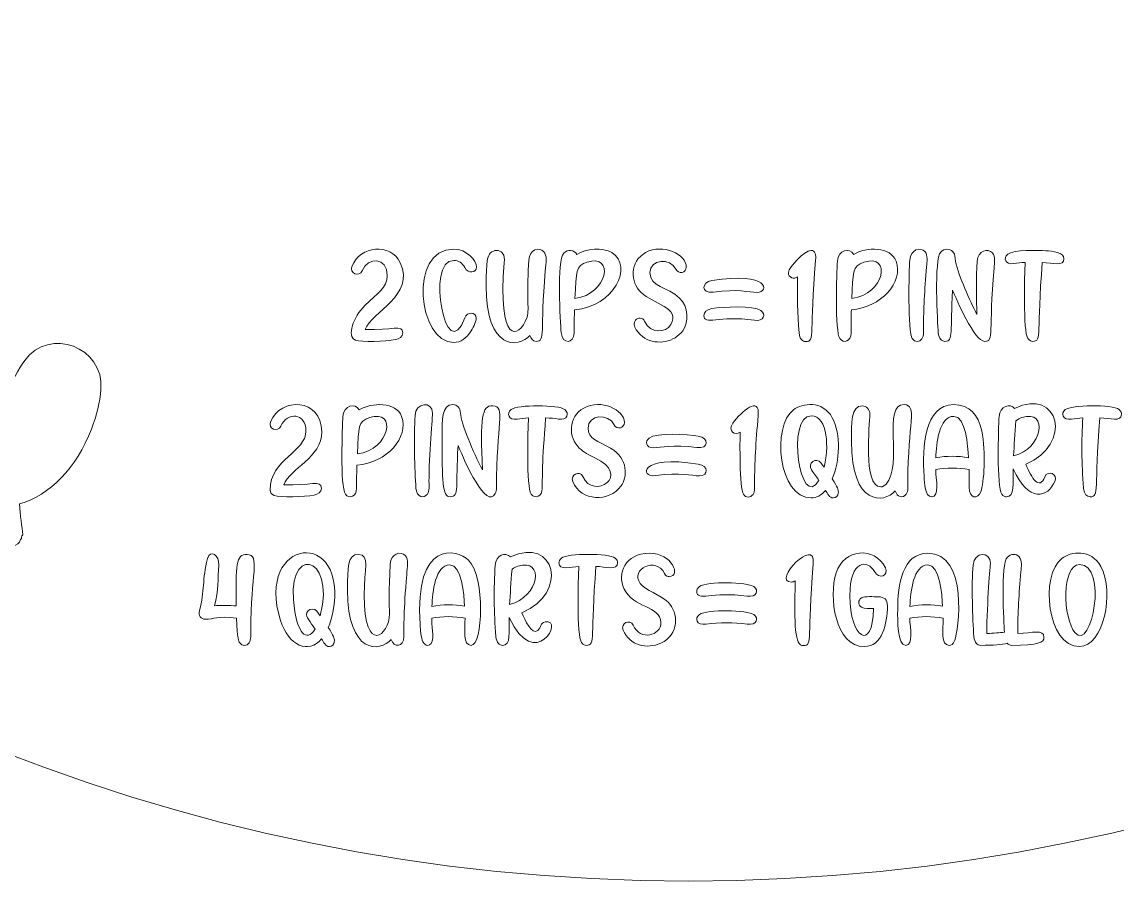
# Model space of a CAD drawing. Header units: inches. Extents: x -3.39 to 2.61, y -15.49 to -9.49.
# Drawn here: x -1.455 to 0.297, y -15.486 to -14.111 of the extents above; entities that cross this region are included whole.
import ezdxf

# ---------------------------------------------------------------- set-up
doc = ezdxf.new("R2010")
doc.units = ezdxf.units.IN
doc.header["$MEASUREMENT"] = 0
doc.layers.add('_U+0421_U+043B_U+043E_U+0439 1', color=7, linetype='Continuous')

# ---------------------------------------------------------------- blocks, each defined once
blk = doc.blocks.new('block 2')
at = {"layer": '_U+0421_U+043B_U+043E_U+0439 1', "color": 7, "lineweight": 9, "true_color": 0xffffff}
for points, knots in [([(-0.7463, -15.0655), (-0.7633, -15.0621), (-0.7826, -15.0621), (-0.7996, -15.0655), (-0.7994, -15.075), (-0.7989, -15.0832), (-0.7981, -15.0901), (-0.796, -15.1107), (-0.8082, -15.1136), (-0.8137, -15.1033), (-0.817, -15.0973), (-0.8176, -15.0833), (-0.8181, -15.0761), (-0.8278, -14.9387), (-0.7588, -14.9546), (-0.7408, -14.9728), (-0.7133, -15.0005), (-0.7178, -15.1089), (-0.7365, -15.1089), (-0.7502, -15.1089), (-0.7462, -15.0841), (-0.7463, -15.0655)], [0, 0, 0, 0, 1, 1, 1, 2, 2, 2, 3, 3, 3, 4, 4, 4, 5, 5, 5, 6, 6, 6, 7, 7, 7, 7]), ([(-0.747, -15.0464), (-0.7482, -15.0277), (-0.7515, -14.9802), (-0.7707, -14.9802), (-0.7938, -14.9802), (-0.7985, -15.0236), (-0.7994, -15.0465), (-0.782, -15.0433), (-0.7644, -15.0433), (-0.747, -15.0464)], [0, 0, 0, 0, 1, 1, 1, 2, 2, 2, 3, 3, 3, 3])]:
    blk.add_open_spline(points, degree=3, knots=knots, dxfattribs=at)
blk = doc.blocks.new('block 3')
at = {"layer": '_U+0421_U+043B_U+043E_U+0439 1', "color": 7, "lineweight": 9, "true_color": 0xffffff}
for points, knots in [([(-0.6757, -15.0643), (-0.6764, -15.0876), (-0.6724, -15.1089), (-0.6863, -15.1089), (-0.691, -15.1089), (-0.6961, -15.1048), (-0.6969, -15.095), (-0.7003, -15.0559), (-0.7005, -15.0179), (-0.6981, -14.9806), (-0.6969, -14.9644), (-0.6822, -14.9588), (-0.6735, -14.9675), (-0.6023, -14.9331), (-0.579, -15.0256), (-0.6555, -15.0567), (-0.6508, -15.0678), (-0.6391, -15.093), (-0.6299, -15.0851), (-0.6242, -15.08), (-0.626, -15.0729), (-0.6183, -15.0714), (-0.5858, -15.0653), (-0.6347, -15.1538), (-0.6757, -15.0643)], [0, 0, 0, 0, 1, 1, 1, 2, 2, 2, 3, 3, 3, 4, 4, 4, 5, 5, 5, 6, 6, 6, 7, 7, 7, 8, 8, 8, 8]), ([(-0.6749, -15.0435), (-0.6281, -15.0323), (-0.6179, -14.9682), (-0.6618, -14.9823), (-0.6652, -14.9834), (-0.6683, -14.985), (-0.6711, -14.9872), (-0.6728, -15.008), (-0.6741, -15.027), (-0.6749, -15.0435)], [0, 0, 0, 0, 1, 1, 1, 2, 2, 2, 3, 3, 3, 3])]:
    blk.add_open_spline(points, degree=3, knots=knots, dxfattribs=at)
blk = doc.blocks.new('block 4')
at = {"layer": '_U+0421_U+043B_U+043E_U+0439 1', "color": 7, "lineweight": 9, "true_color": 0xffffff}
for points, knots in [([(-0.5925, -14.6086), (-0.5939, -14.5921), (-0.5999, -14.4923), (-0.5884, -14.4814), (-0.5812, -14.4745), (-0.5715, -14.476), (-0.5675, -14.4835), (-0.5523, -14.4742), (-0.5259, -14.4716), (-0.5115, -14.4806), (-0.4769, -14.5023), (-0.5071, -14.5669), (-0.5712, -14.5719), (-0.5715, -14.5825), (-0.5717, -14.595), (-0.5717, -14.6092), (-0.5717, -14.6259), (-0.5908, -14.6283), (-0.5925, -14.6086)], [0, 0, 0, 0, 1, 1, 1, 2, 2, 2, 3, 3, 3, 4, 4, 4, 5, 5, 5, 6, 6, 6, 6]), ([(-0.5704, -14.5538), (-0.5181, -14.5475), (-0.506, -14.4812), (-0.551, -14.4958), (-0.5693, -14.5017), (-0.5682, -14.5104), (-0.5704, -14.5538)], [0, 0, 0, 0, 1, 1, 1, 2, 2, 2, 2])]:
    blk.add_open_spline(points, degree=3, knots=knots, dxfattribs=at)
blk = doc.blocks.new('block 5')
at = {"layer": '_U+0421_U+043B_U+043E_U+0439 1', "color": 7, "lineweight": 9, "true_color": 0xffffff}
for points, knots in [([(-0.9378, -14.8668), (-0.9378, -14.8668), (-0.9378, -14.8668), (-0.9378, -14.8668), (-0.9463, -14.8547), (-0.9428, -14.7586), (-0.9417, -14.7429), (-0.9407, -14.7249), (-0.9219, -14.7205), (-0.9157, -14.7323), (-0.8961, -14.7201), (-0.8566, -14.7187), (-0.8478, -14.7429), (-0.8358, -14.7761), (-0.8712, -14.8168), (-0.9194, -14.8206), (-0.9197, -14.8312), (-0.9199, -14.8437), (-0.9199, -14.8579), (-0.9199, -14.871), (-0.9317, -14.8754), (-0.9378, -14.8668)], [0, 0, 0, 0, 1, 1, 1, 2, 2, 2, 3, 3, 3, 4, 4, 4, 5, 5, 5, 6, 6, 6, 7, 7, 7, 7]), ([(-0.9186, -14.8025), (-0.8662, -14.7962), (-0.8543, -14.7299), (-0.8993, -14.7445), (-0.9175, -14.7505), (-0.9164, -14.7591), (-0.9186, -14.8025)], [0, 0, 0, 0, 1, 1, 1, 2, 2, 2, 2])]:
    blk.add_open_spline(points, degree=3, knots=knots, dxfattribs=at)
blk = doc.blocks.new('block 6')
at = {"layer": '_U+0421_U+043B_U+043E_U+0439 1', "color": 7, "lineweight": 9, "true_color": 0xffffff}
for points, knots in [([(-0.9579, -15.056), (-0.9595, -15.0647), (-0.962, -15.0728), (-0.9651, -15.0802), (-0.9565, -15.0935), (-0.9553, -15.0984), (-0.9553, -15.1014), (-0.9553, -15.1083), (-0.9597, -15.1108), (-0.9634, -15.1108), (-0.9698, -15.1108), (-0.9725, -15.104), (-0.9759, -15.0986), (-0.9965, -15.1233), (-1.0288, -15.11), (-1.0416, -15.0691), (-1.0836, -14.9359), (-0.9314, -14.9188), (-0.9579, -15.056)], [0, 0, 0, 0, 1, 1, 1, 2, 2, 2, 3, 3, 3, 4, 4, 4, 5, 5, 5, 6, 6, 6, 6]), ([(-1.0187, -15.0552), (-1.0141, -15.0833), (-1.0009, -15.1073), (-0.9863, -15.0826), (-0.989, -15.0787), (-1.0002, -15.0645), (-1.0002, -15.0602), (-1.0002, -15.0549), (-0.996, -15.0508), (-0.9907, -15.0508), (-0.9849, -15.0508), (-0.9818, -15.0566), (-0.9781, -15.0616), (-0.9517, -14.9615), (-1.0373, -14.9449), (-1.0187, -15.0552)], [0, 0, 0, 0, 1, 1, 1, 2, 2, 2, 3, 3, 3, 4, 4, 4, 5, 5, 5, 5])]:
    blk.add_open_spline(points, degree=3, knots=knots, dxfattribs=at)
blk = doc.blocks.new('block 7')
at = {"layer": '_U+0421_U+043B_U+043E_U+0439 1', "color": 7, "lineweight": 9, "true_color": 0xffffff}
for points, knots in [([(0.1084, -14.7429), (0.1096, -14.7258), (0.1264, -14.7212), (0.1329, -14.7298), (0.2048, -14.695), (0.2269, -14.7881), (0.1509, -14.8189), (0.1606, -14.8419), (0.1725, -14.8615), (0.1816, -14.8391), (0.1865, -14.8277), (0.2026, -14.8351), (0.198, -14.8457), (0.1863, -14.8732), (0.1556, -14.881), (0.1307, -14.8265), (0.1301, -14.8493), (0.1341, -14.8712), (0.1201, -14.8712), (0.1181, -14.8712), (0.1151, -14.8705), (0.1125, -14.8668), (0.1043, -14.8556), (0.1071, -14.7615), (0.1084, -14.7429)], [0, 0, 0, 0, 1, 1, 1, 2, 2, 2, 3, 3, 3, 4, 4, 4, 5, 5, 5, 6, 6, 6, 7, 7, 7, 8, 8, 8, 8]), ([(0.1316, -14.8058), (0.1783, -14.7946), (0.1885, -14.7304), (0.1446, -14.7446), (0.1413, -14.7457), (0.1382, -14.7473), (0.1353, -14.7495), (0.1336, -14.7701), (0.1324, -14.789), (0.1316, -14.8058)], [0, 0, 0, 0, 1, 1, 1, 2, 2, 2, 3, 3, 3, 3])]:
    blk.add_open_spline(points, degree=3, knots=knots, dxfattribs=at)
blk = doc.blocks.new('block 8')
at = {"layer": '_U+0421_U+043B_U+043E_U+0439 1', "color": 7, "lineweight": 9, "true_color": 0xffffff}
for points, knots in [([(0.0353, -14.7238), (0.0616, -14.7238), (0.075, -14.74), (0.0805, -14.7658), (0.0879, -14.8), (0.084, -14.8496), (0.079, -14.8631), (0.0747, -14.8751), (0.0602, -14.875), (0.0602, -14.8557), (0.0602, -14.8424), (0.0602, -14.8331), (0.0602, -14.8278), (0.0431, -14.8243), (0.0238, -14.8243), (0.0069, -14.8278), (0.0071, -14.8433), (0.0136, -14.8712), (0.0004, -14.8712), (-0.0106, -14.8712), (-0.0109, -14.8493), (-0.0117, -14.8384), (-0.015, -14.792), (-0.0111, -14.7238), (0.0353, -14.7238)], [0, 0, 0, 0, 1, 1, 1, 2, 2, 2, 3, 3, 3, 4, 4, 4, 5, 5, 5, 6, 6, 6, 7, 7, 7, 8, 8, 8, 8]), ([(0.0071, -14.8088), (0.0245, -14.8056), (0.0421, -14.8056), (0.0594, -14.8087), (0.0582, -14.79), (0.055, -14.7425), (0.0357, -14.7425), (0.0126, -14.7425), (0.0079, -14.7859), (0.0071, -14.8088)], [0, 0, 0, 0, 1, 1, 1, 2, 2, 2, 3, 3, 3, 3])]:
    blk.add_open_spline(points, degree=3, knots=knots, dxfattribs=at)
blk = doc.blocks.new('block 9')
at = {"layer": '_U+0421_U+043B_U+043E_U+0439 1', "color": 7, "lineweight": 9, "true_color": 0xffffff}
for points, knots in [([(-0.2206, -14.7319), (-0.2067, -14.7215), (-0.1744, -14.7161), (-0.1586, -14.7448), (-0.1441, -14.7712), (-0.1468, -14.8144), (-0.1586, -14.8425), (-0.15, -14.8558), (-0.1489, -14.8607), (-0.1489, -14.8636), (-0.1489, -14.8706), (-0.1532, -14.873), (-0.157, -14.873), (-0.1634, -14.873), (-0.1661, -14.8663), (-0.1694, -14.8609), (-0.1762, -14.869), (-0.1839, -14.8731), (-0.1924, -14.8731), (-0.2448, -14.8731), (-0.2561, -14.7583), (-0.2206, -14.7319)], [0, 0, 0, 0, 1, 1, 1, 2, 2, 2, 3, 3, 3, 4, 4, 4, 5, 5, 5, 6, 6, 6, 7, 7, 7, 7]), ([(-0.1799, -14.8449), (-0.1833, -14.8399), (-0.1873, -14.8344), (-0.1917, -14.8283), (-0.1993, -14.8179), (-0.1844, -14.8066), (-0.1765, -14.8174), (-0.1749, -14.8196), (-0.1732, -14.8218), (-0.1717, -14.8239), (-0.1642, -14.7956), (-0.1648, -14.7417), (-0.1924, -14.7417), (-0.2331, -14.7417), (-0.2101, -14.8961), (-0.1799, -14.8449)], [0, 0, 0, 0, 1, 1, 1, 2, 2, 2, 3, 3, 3, 4, 4, 4, 5, 5, 5, 5])]:
    blk.add_open_spline(points, degree=3, knots=knots, dxfattribs=at)
blk = doc.blocks.new('block 10')
at = {"layer": '_U+0421_U+043B_U+043E_U+0439 1', "color": 7, "lineweight": 9, "true_color": 0xffffff}
for points, knots in [([(0.209, -14.9696), (0.2228, -14.9592), (0.2552, -14.9538), (0.271, -14.9826), (0.2936, -15.0242), (0.2751, -15.1109), (0.2371, -15.1109), (0.185, -15.1109), (0.1732, -14.9962), (0.209, -14.9696)], [0, 0, 0, 0, 1, 1, 1, 2, 2, 2, 3, 3, 3, 3]), ([(0.2301, -15.089), (0.2562, -15.1196), (0.2831, -14.9794), (0.2371, -14.9794), (0.2083, -14.9794), (0.2099, -15.0658), (0.2301, -15.089)], [0, 0, 0, 0, 1, 1, 1, 2, 2, 2, 2])]:
    blk.add_open_spline(points, degree=3, knots=knots, dxfattribs=at)
blk = doc.blocks.new('block 11')
at = {"layer": '_U+0421_U+043B_U+043E_U+0439 1', "color": 7, "lineweight": 9, "true_color": 0xffffff}
for points, knots in [([(0.0187, -15.0655), (0.0016, -15.0621), (-0.0177, -15.0621), (-0.0347, -15.0655), (-0.0344, -15.0819), (-0.028, -15.1089), (-0.0411, -15.1089), (-0.0551, -15.1089), (-0.054, -15.0688), (-0.054, -15.0516), (-0.054, -15.0118), (-0.0462, -14.9616), (-0.0062, -14.9616), (0.0609, -14.9616), (0.0427, -15.0869), (0.0375, -15.1008), (0.0351, -15.1075), (0.0312, -15.1089), (0.0284, -15.1089), (0.0147, -15.1089), (0.0187, -15.0841), (0.0187, -15.0655)], [0, 0, 0, 0, 1, 1, 1, 2, 2, 2, 3, 3, 3, 4, 4, 4, 5, 5, 5, 6, 6, 6, 7, 7, 7, 7]), ([(0.0179, -15.0464), (0.0168, -15.0276), (0.0134, -14.9802), (-0.0058, -14.9802), (-0.0288, -14.9802), (-0.0336, -15.0234), (-0.0344, -15.0465), (-0.017, -15.0433), (0.0006, -15.0433), (0.0179, -15.0464)], [0, 0, 0, 0, 1, 1, 1, 2, 2, 2, 3, 3, 3, 3])]:
    blk.add_open_spline(points, degree=3, knots=knots, dxfattribs=at)
blk = doc.blocks.new('block 12')
at = {"layer": '_U+0421_U+043B_U+043E_U+0439 1', "color": 7, "lineweight": 9, "true_color": 0xffffff}
for points, knots in [([(-0.0565, -14.4942), (-0.0443, -14.5279), (-0.0805, -14.5682), (-0.1281, -14.5719), (-0.1284, -14.5824), (-0.1286, -14.595), (-0.1286, -14.6092), (-0.1286, -14.6226), (-0.1406, -14.6265), (-0.1465, -14.6181), (-0.1546, -14.6065), (-0.1518, -14.5136), (-0.1504, -14.4942), (-0.1493, -14.4757), (-0.1305, -14.472), (-0.1244, -14.4836), (-0.1039, -14.4708), (-0.065, -14.4708), (-0.0565, -14.4942)], [0, 0, 0, 0, 1, 1, 1, 2, 2, 2, 3, 3, 3, 4, 4, 4, 5, 5, 5, 6, 6, 6, 6]), ([(-0.108, -14.4958), (-0.1269, -14.5019), (-0.1252, -14.513), (-0.1273, -14.5538), (-0.0749, -14.5475), (-0.063, -14.4812), (-0.108, -14.4958)], [0, 0, 0, 0, 1, 1, 1, 2, 2, 2, 2])]:
    blk.add_open_spline(points, degree=3, knots=knots, dxfattribs=at)

msp = doc.modelspace()

# ---------------------------------------------------------------- linework, layer by layer
at = {"layer": '_U+0421_U+043B_U+043E_U+0439 1', "color": 1, "lineweight": 9, "true_color": 0xff0000}
msp.add_open_spline([(2.6111, -12.4861), (2.6111, -14.143), (1.268, -15.4861), (-0.3889, -15.4861), (-2.0457, -15.4861), (-3.3889, -14.143), (-3.3889, -12.4861), (-3.3889, -10.8293), (-2.0457, -9.4861), (-0.3889, -9.4861), (1.268, -9.4861), (2.6111, -10.8293), (2.6111, -12.4861)], degree=3, knots=[0, 0, 0, 0, 1, 1, 1, 2, 2, 2, 3, 3, 3, 4, 4, 4, 4], dxfattribs=at)
at = {"layer": '_U+0421_U+043B_U+043E_U+0439 1', "color": 7, "lineweight": 9, "true_color": 0xffffff}
for points, knots in [([(-1.6199, -14.3933), (-1.5889, -14.3384), (-1.5058, -14.3519), (-1.4938, -14.4138), (-1.4755, -14.509), (-1.5199, -14.5976), (-1.576, -14.6294), (-1.576, -14.6294), (-1.576, -14.6294), (-1.576, -14.6294), (-1.5375, -14.672), (-1.5128, -14.7157), (-1.4934, -14.7588), (-1.4899, -14.7294), (-1.4725, -14.6827), (-1.451, -14.6531), (-1.4114, -14.5986), (-1.3236, -14.6319), (-1.3289, -14.699), (-1.3305, -14.7199), (-1.3355, -14.7414), (-1.3443, -14.7628), (-1.368, -14.8253), (-1.4113, -14.8691), (-1.4591, -14.8825), (-1.4586, -14.9016), (-1.4552, -14.9183), (-1.4541, -14.932), (-1.4571, -14.9344), (-1.4547, -14.9374), (-1.4577, -14.9398), (-1.4584, -14.9451), (-1.4644, -14.9499), (-1.4697, -14.9492), (-1.4934, -14.9464), (-1.4859, -14.9217), (-1.4891, -14.9061), (-1.5296, -14.9609), (-1.6186, -14.9793), (-1.6849, -14.965), (-1.7538, -14.9501), (-1.7598, -14.8561), (-1.6932, -14.8332), (-1.6201, -14.8081), (-1.5495, -14.8215), (-1.4947, -14.862), (-1.5092, -14.8004), (-1.5355, -14.7239), (-1.6006, -14.6537), (-1.6263, -14.7137), (-1.6993, -14.7645), (-1.786, -14.7649), (-1.8551, -14.7653), (-1.8799, -14.6741), (-1.8209, -14.6382), (-1.7717, -14.6082), (-1.7109, -14.5959), (-1.6474, -14.6128), (-1.6895, -14.5779), (-1.7305, -14.5567), (-1.7668, -14.5415), (-1.8432, -14.6017), (-1.9956, -14.5921), (-2.0866, -14.5017), (-2.1236, -14.4649), (-2.1066, -14.4005), (-2.0559, -14.388), (-1.9452, -14.3606), (-1.8128, -14.4115), (-1.763, -14.5094), (-1.7237, -14.5222), (-1.675, -14.547), (-1.6305, -14.5849), (-1.6526, -14.5237), (-1.652, -14.45), (-1.6199, -14.3933)], [0, 0, 0, 0, 1, 1, 1, 2, 2, 2, 3, 3, 3, 4, 4, 4, 5, 5, 5, 6, 6, 6, 7, 7, 7, 8, 8, 8, 9, 9, 9, 10, 10, 10, 11, 11, 11, 12, 12, 12, 13, 13, 13, 14, 14, 14, 15, 15, 15, 16, 16, 16, 17, 17, 17, 18, 18, 18, 19, 19, 19, 20, 20, 20, 21, 21, 21, 22, 22, 22, 23, 23, 23, 24, 24, 24, 25, 25, 25, 25]), ([(-0.9068, -14.5654), (-0.9246, -14.5828), (-0.9367, -14.6149), (-0.9217, -14.6205), (-0.9118, -14.6241), (-0.8737, -14.6227), (-0.8575, -14.6198), (-0.8514, -14.6188), (-0.8459, -14.6148), (-0.8459, -14.609), (-0.8459, -14.5944), (-0.8631, -14.6057), (-0.9062, -14.6034), (-0.8954, -14.5754), (-0.8256, -14.5493), (-0.8501, -14.4968), (-0.865, -14.4645), (-0.9142, -14.4695), (-0.9274, -14.5025), (-0.9321, -14.514), (-0.9156, -14.52), (-0.9109, -14.5096), (-0.9013, -14.4871), (-0.8708, -14.4872), (-0.8708, -14.5174), (-0.8708, -14.5368), (-0.8862, -14.5451), (-0.9068, -14.5654)], [0, 0, 0, 0, 1, 1, 1, 2, 2, 2, 3, 3, 3, 4, 4, 4, 5, 5, 5, 6, 6, 6, 7, 7, 7, 8, 8, 8, 9, 9, 9, 9]), ([(-0.7645, -14.493), (-0.7567, -14.493), (-0.7511, -14.4967), (-0.7468, -14.5046), (-0.7412, -14.5148), (-0.728, -14.5132), (-0.728, -14.5037), (-0.728, -14.4928), (-0.7436, -14.475), (-0.7645, -14.475), (-0.8384, -14.475), (-0.821, -14.6244), (-0.7645, -14.6244), (-0.753, -14.6244), (-0.7441, -14.6169), (-0.7378, -14.6075), (-0.7347, -14.6028), (-0.7284, -14.5914), (-0.7284, -14.5857), (-0.7284, -14.5755), (-0.743, -14.5745), (-0.7466, -14.5848), (-0.7765, -14.6665), (-0.8097, -14.493), (-0.7645, -14.493)], [0, 0, 0, 0, 1, 1, 1, 2, 2, 2, 3, 3, 3, 4, 4, 4, 5, 5, 5, 6, 6, 6, 7, 7, 7, 8, 8, 8, 8]), ([(-0.6867, -14.481), (-0.6916, -14.4756), (-0.6998, -14.4756), (-0.7059, -14.4814), (-0.7095, -14.4848), (-0.7127, -14.4935), (-0.7127, -14.5337), (-0.7127, -14.6367), (-0.6608, -14.6341), (-0.6426, -14.6129), (-0.6414, -14.6179), (-0.6378, -14.6225), (-0.6327, -14.6225), (-0.6171, -14.6225), (-0.6263, -14.6075), (-0.618, -14.5098), (-0.6169, -14.4959), (-0.6146, -14.4853), (-0.6201, -14.4791), (-0.6274, -14.471), (-0.6433, -14.4751), (-0.6443, -14.4926), (-0.6457, -14.5137), (-0.6464, -14.5362), (-0.6458, -14.5574), (-0.6456, -14.5641), (-0.6449, -14.5777), (-0.6471, -14.5839), (-0.6605, -14.6217), (-0.6946, -14.6256), (-0.6836, -14.4964), (-0.6831, -14.4905), (-0.6827, -14.4855), (-0.6867, -14.481)], [0, 0, 0, 0, 1, 1, 1, 2, 2, 2, 3, 3, 3, 4, 4, 4, 5, 5, 5, 6, 6, 6, 7, 7, 7, 8, 8, 8, 9, 9, 9, 10, 10, 10, 11, 11, 11, 11]), ([(-0.459, -14.5901), (-0.4617, -14.5842), (-0.4697, -14.5838), (-0.4736, -14.5885), (-0.4805, -14.5963), (-0.4681, -14.612), (-0.4588, -14.6174), (-0.4386, -14.6291), (-0.4111, -14.6237), (-0.3979, -14.6056), (-0.3878, -14.5918), (-0.3886, -14.5672), (-0.4031, -14.5533), (-0.4221, -14.535), (-0.4505, -14.5357), (-0.4505, -14.5125), (-0.4505, -14.4909), (-0.418, -14.4884), (-0.4089, -14.5072), (-0.4049, -14.5157), (-0.3922, -14.5129), (-0.3922, -14.5039), (-0.3922, -14.4834), (-0.4297, -14.4653), (-0.4573, -14.4804), (-0.4833, -14.4947), (-0.4821, -14.528), (-0.4646, -14.5445), (-0.4458, -14.5622), (-0.4008, -14.5688), (-0.4171, -14.5957), (-0.4253, -14.6091), (-0.4495, -14.6113), (-0.459, -14.5901)], [0, 0, 0, 0, 1, 1, 1, 2, 2, 2, 3, 3, 3, 4, 4, 4, 5, 5, 5, 6, 6, 6, 7, 7, 7, 8, 8, 8, 9, 9, 9, 10, 10, 10, 11, 11, 11, 11]), ([(-0.0347, -14.4925), (-0.036, -14.5087), (-0.038, -14.6075), (-0.0306, -14.6181), (-0.0263, -14.6241), (-0.0193, -14.6239), (-0.0152, -14.6183), (-0.0118, -14.6136), (-0.0127, -14.6045), (-0.0127, -14.5982), (-0.0127, -14.573), (-0.011, -14.541), (-0.0076, -14.5033), (-0.007, -14.4954), (-0.0053, -14.4848), (-0.0102, -14.4792), (-0.0179, -14.4709), (-0.0332, -14.4752), (-0.0347, -14.4925)], [0, 0, 0, 0, 1, 1, 1, 2, 2, 2, 3, 3, 3, 4, 4, 4, 5, 5, 5, 6, 6, 6, 6]), ([(0.0384, -14.494), (0.0369, -14.4878), (0.0391, -14.4846), (0.0342, -14.4791), (0.0292, -14.4736), (0.0209, -14.4738), (0.015, -14.4796), (0.0038, -14.4906), (0.0098, -14.5939), (0.011, -14.6085), (0.0118, -14.6185), (0.0168, -14.6225), (0.0216, -14.6225), (0.0359, -14.6225), (0.0298, -14.606), (0.0338, -14.5404), (0.0399, -14.5554), (0.0688, -14.6226), (0.0855, -14.6226), (0.1004, -14.6226), (0.0915, -14.6076), (0.1002, -14.5052), (0.1009, -14.4974), (0.1027, -14.4866), (0.0977, -14.481), (0.0903, -14.4728), (0.0747, -14.4774), (0.0732, -14.4941), (0.0711, -14.5197), (0.072, -14.5583), (0.0728, -14.5793), (0.0612, -14.5573), (0.0444, -14.5197), (0.0384, -14.494), (0.0384, -14.494), (0.0384, -14.494), (0.0384, -14.494)], [0, 0, 0, 0, 1, 1, 1, 2, 2, 2, 3, 3, 3, 4, 4, 4, 5, 5, 5, 6, 6, 6, 7, 7, 7, 8, 8, 8, 9, 9, 9, 10, 10, 10, 11, 11, 11, 12, 12, 12, 12]), ([(0.1829, -14.4776), (0.1714, -14.4768), (0.1311, -14.4758), (0.1221, -14.483), (0.1145, -14.4892), (0.1178, -14.5003), (0.1321, -14.4982), (0.1377, -14.4973), (0.1438, -14.4966), (0.1501, -14.4963), (0.1491, -14.5146), (0.1464, -14.6071), (0.1544, -14.6181), (0.157, -14.6218), (0.16, -14.6225), (0.162, -14.6225), (0.1777, -14.6225), (0.1682, -14.6087), (0.1775, -14.4961), (0.1945, -14.497), (0.2121, -14.503), (0.2121, -14.4905), (0.2121, -14.4793), (0.194, -14.4784), (0.1829, -14.4776)], [0, 0, 0, 0, 1, 1, 1, 2, 2, 2, 3, 3, 3, 4, 4, 4, 5, 5, 5, 6, 6, 6, 7, 7, 7, 8, 8, 8, 8]), ([(-0.2118, -14.609), (-0.211, -14.6189), (-0.206, -14.6229), (-0.2012, -14.6229), (-0.1852, -14.6229), (-0.1956, -14.609), (-0.1853, -14.4925), (-0.1844, -14.4848), (-0.1853, -14.477), (-0.1931, -14.477), (-0.2019, -14.477), (-0.2289, -14.5035), (-0.2289, -14.5124), (-0.2289, -14.521), (-0.2197, -14.5236), (-0.2142, -14.5192), (-0.2148, -14.5502), (-0.2145, -14.5768), (-0.2118, -14.609)], [0, 0, 0, 0, 1, 1, 1, 2, 2, 2, 3, 3, 3, 4, 4, 4, 5, 5, 5, 6, 6, 6, 6]), ([(-0.3514, -14.5253), (-0.3683, -14.5278), (-0.3691, -14.5465), (-0.3492, -14.5438), (-0.3089, -14.5381), (-0.2929, -14.5441), (-0.279, -14.5441), (-0.2593, -14.5441), (-0.2584, -14.5104), (-0.3514, -14.5253)], [0, 0, 0, 0, 1, 1, 1, 2, 2, 2, 3, 3, 3, 3]), ([(-0.2728, -14.5733), (-0.2848, -14.5647), (-0.3338, -14.5673), (-0.3514, -14.5702), (-0.3604, -14.5715), (-0.364, -14.5767), (-0.364, -14.5809), (-0.364, -14.5977), (-0.3403, -14.5805), (-0.2833, -14.5887), (-0.2677, -14.5908), (-0.2643, -14.5793), (-0.2728, -14.5733)], [0, 0, 0, 0, 1, 1, 1, 2, 2, 2, 3, 3, 3, 4, 4, 4, 4]), ([(-1.0583, -14.8605), (-1.0583, -14.8644), (-1.0559, -14.8677), (-1.0518, -14.8692), (-1.0419, -14.8728), (-1.0038, -14.8714), (-0.9877, -14.8685), (-0.9815, -14.8675), (-0.976, -14.8635), (-0.976, -14.8577), (-0.976, -14.8426), (-0.9941, -14.8543), (-1.0363, -14.8521), (-1.0259, -14.825), (-0.9757, -14.8093), (-0.9757, -14.7671), (-0.9757, -14.7129), (-1.0416, -14.7116), (-1.0576, -14.7512), (-1.0622, -14.7627), (-1.0458, -14.7687), (-1.041, -14.7583), (-1.031, -14.7347), (-1.0009, -14.7366), (-1.0009, -14.7661), (-1.0009, -14.7997), (-1.0583, -14.8104), (-1.0583, -14.8605)], [0, 0, 0, 0, 1, 1, 1, 2, 2, 2, 3, 3, 3, 4, 4, 4, 5, 5, 5, 6, 6, 6, 7, 7, 7, 8, 8, 8, 9, 9, 9, 9]), ([(-0.826, -14.7412), (-0.8286, -14.773), (-0.827, -14.8294), (-0.8248, -14.8572), (-0.8235, -14.8725), (-0.812, -14.8746), (-0.8065, -14.867), (-0.8031, -14.8622), (-0.804, -14.8532), (-0.804, -14.8469), (-0.804, -14.8076), (-0.7982, -14.7385), (-0.7982, -14.7375), (-0.7982, -14.7175), (-0.826, -14.7201), (-0.826, -14.7412)], [0, 0, 0, 0, 1, 1, 1, 2, 2, 2, 3, 3, 3, 4, 4, 4, 5, 5, 5, 5]), ([(-0.5133, -14.7935), (-0.5336, -14.7817), (-0.5494, -14.7792), (-0.5494, -14.7612), (-0.5494, -14.7395), (-0.5169, -14.7371), (-0.5078, -14.756), (-0.5034, -14.765), (-0.4911, -14.761), (-0.4911, -14.7526), (-0.4911, -14.7321), (-0.5286, -14.7141), (-0.5562, -14.7292), (-0.5823, -14.7434), (-0.5809, -14.7769), (-0.5635, -14.7932), (-0.5592, -14.7973), (-0.5538, -14.8016), (-0.5387, -14.8087), (-0.4783, -14.8366), (-0.5408, -14.8773), (-0.5579, -14.8388), (-0.5626, -14.8285), (-0.5786, -14.8359), (-0.5738, -14.8469), (-0.5609, -14.8795), (-0.515, -14.8794), (-0.4968, -14.8543), (-0.4866, -14.8404), (-0.4844, -14.8103), (-0.5133, -14.7935)], [0, 0, 0, 0, 1, 1, 1, 2, 2, 2, 3, 3, 3, 4, 4, 4, 5, 5, 5, 6, 6, 6, 7, 7, 7, 8, 8, 8, 9, 9, 9, 10, 10, 10, 10]), ([(-0.3177, -14.7533), (-0.3266, -14.7653), (-0.3145, -14.7745), (-0.3061, -14.7679), (-0.3064, -14.7792), (-0.3074, -14.8579), (-0.3009, -14.8672), (-0.2966, -14.8732), (-0.2896, -14.873), (-0.2855, -14.8674), (-0.2821, -14.8627), (-0.283, -14.8539), (-0.283, -14.8475), (-0.283, -14.8198), (-0.281, -14.784), (-0.2772, -14.7412), (-0.274, -14.7084), (-0.3041, -14.7347), (-0.3177, -14.7533)], [0, 0, 0, 0, 1, 1, 1, 2, 2, 2, 3, 3, 3, 4, 4, 4, 5, 5, 5, 6, 6, 6, 6]), ([(-0.6979, -14.866), (-0.6979, -14.866), (-0.6979, -14.866), (-0.6979, -14.866), (-0.6967, -14.8636), (-0.6961, -14.8606), (-0.6961, -14.8568), (-0.6961, -14.7547), (-0.6803, -14.7266), (-0.702, -14.7257), (-0.7199, -14.725), (-0.7218, -14.7447), (-0.7185, -14.8279), (-0.7334, -14.7999), (-0.7527, -14.7534), (-0.7535, -14.7373), (-0.7539, -14.7289), (-0.7595, -14.724), (-0.7657, -14.7238), (-0.7841, -14.7232), (-0.7829, -14.7492), (-0.7829, -14.7743), (-0.7829, -14.8462), (-0.7835, -14.8712), (-0.7697, -14.8712), (-0.7553, -14.8712), (-0.7615, -14.8546), (-0.7575, -14.7891), (-0.7461, -14.817), (-0.7119, -14.8926), (-0.6979, -14.866)], [0, 0, 0, 0, 1, 1, 1, 2, 2, 2, 3, 3, 3, 4, 4, 4, 5, 5, 5, 6, 6, 6, 7, 7, 7, 8, 8, 8, 9, 9, 9, 10, 10, 10, 10]), ([(-0.5866, -14.7317), (-0.5965, -14.7237), (-0.6626, -14.7235), (-0.6727, -14.7317), (-0.6804, -14.7379), (-0.677, -14.749), (-0.6627, -14.7469), (-0.6571, -14.746), (-0.651, -14.7454), (-0.6447, -14.745), (-0.6457, -14.7633), (-0.6484, -14.8558), (-0.6405, -14.8669), (-0.6342, -14.8754), (-0.6227, -14.8708), (-0.6227, -14.8579), (-0.6227, -14.844), (-0.6231, -14.8153), (-0.6173, -14.7448), (-0.6099, -14.7452), (-0.603, -14.7459), (-0.5967, -14.7469), (-0.5825, -14.7491), (-0.579, -14.7378), (-0.5866, -14.7317)], [0, 0, 0, 0, 1, 1, 1, 2, 2, 2, 3, 3, 3, 4, 4, 4, 5, 5, 5, 6, 6, 6, 7, 7, 7, 8, 8, 8, 8]), ([(-0.0723, -14.8509), (-0.0772, -14.8562), (-0.0825, -14.8553), (-0.081, -14.8553), (-0.1104, -14.8553), (-0.0985, -14.7534), (-0.0985, -14.7395), (-0.0985, -14.7311), (-0.1041, -14.726), (-0.1104, -14.7257), (-0.1292, -14.7252), (-0.128, -14.7535), (-0.128, -14.7824), (-0.128, -14.8857), (-0.076, -14.8827), (-0.0579, -14.8616), (-0.0552, -14.872), (-0.0456, -14.8743), (-0.0403, -14.867), (-0.0369, -14.8623), (-0.0377, -14.8532), (-0.0377, -14.8469), (-0.0377, -14.7534), (-0.0216, -14.7246), (-0.0438, -14.7238), (-0.0787, -14.722), (-0.0452, -14.821), (-0.0723, -14.8509)], [0, 0, 0, 0, 1, 1, 1, 2, 2, 2, 3, 3, 3, 4, 4, 4, 5, 5, 5, 6, 6, 6, 7, 7, 7, 8, 8, 8, 9, 9, 9, 9]), ([(0.2142, -14.7317), (0.2066, -14.7379), (0.21, -14.749), (0.2243, -14.7469), (0.2299, -14.746), (0.2359, -14.7454), (0.2422, -14.745), (0.2402, -14.7819), (0.2401, -14.817), (0.2435, -14.8573), (0.2443, -14.8671), (0.2494, -14.8712), (0.2541, -14.8712), (0.2697, -14.8712), (0.2601, -14.8599), (0.2697, -14.7448), (0.2855, -14.7456), (0.3042, -14.752), (0.3042, -14.7392), (0.3042, -14.7372), (0.3035, -14.7343), (0.3003, -14.7317), (0.2893, -14.7228), (0.2233, -14.7245), (0.2142, -14.7317)], [0, 0, 0, 0, 1, 1, 1, 2, 2, 2, 3, 3, 3, 4, 4, 4, 5, 5, 5, 6, 6, 6, 7, 7, 7, 8, 8, 8, 8]), ([(-0.4517, -14.7772), (-0.4587, -14.7824), (-0.4573, -14.7928), (-0.4455, -14.7928), (-0.4316, -14.7928), (-0.4154, -14.7868), (-0.3752, -14.7925), (-0.3556, -14.7952), (-0.3557, -14.7767), (-0.373, -14.774), (-0.3905, -14.7712), (-0.4399, -14.7685), (-0.4517, -14.7772)], [0, 0, 0, 0, 1, 1, 1, 2, 2, 2, 3, 3, 3, 4, 4, 4, 4]), ([(-0.4412, -14.8374), (-0.4008, -14.8316), (-0.3848, -14.8377), (-0.3709, -14.8377), (-0.3566, -14.8377), (-0.3562, -14.8215), (-0.373, -14.8189), (-0.4685, -14.8036), (-0.4669, -14.8409), (-0.4412, -14.8374)], [0, 0, 0, 0, 1, 1, 1, 2, 2, 2, 3, 3, 3, 3]), ([(-0.205, -15.1093), (-0.1889, -15.1093), (-0.1996, -15.0968), (-0.1891, -14.9789), (-0.1841, -14.9326), (-0.2566, -15.0076), (-0.224, -15.0076), (-0.2217, -15.0076), (-0.2197, -15.0069), (-0.218, -15.0056), (-0.2195, -15.0786), (-0.2189, -15.1093), (-0.205, -15.1093)], [0, 0, 0, 0, 1, 1, 1, 2, 2, 2, 3, 3, 3, 4, 4, 4, 4]), ([(-1.0952, -14.9634), (-1.1128, -14.9631), (-1.1134, -14.9809), (-1.1126, -15.0459), (-1.1221, -15.045), (-1.1401, -15.0449), (-1.1474, -15.0456), (-1.1398, -15.0212), (-1.1425, -15.0026), (-1.1405, -14.9806), (-1.139, -14.9647), (-1.1541, -14.9544), (-1.1583, -14.97), (-1.1674, -15.0034), (-1.1626, -15.0219), (-1.1713, -15.0532), (-1.1736, -15.0613), (-1.1689, -15.0672), (-1.1617, -15.0672), (-1.1478, -15.0672), (-1.1439, -15.0615), (-1.112, -15.0652), (-1.1106, -15.0996), (-1.1085, -15.1025), (-1.1071, -15.1044), (-1.1027, -15.1107), (-1.0957, -15.1102), (-1.0918, -15.1047), (-1.0884, -15.1), (-1.0892, -15.0913), (-1.0892, -15.0849), (-1.0892, -14.9953), (-1.0733, -14.9643), (-1.0952, -14.9634)], [0, 0, 0, 0, 1, 1, 1, 2, 2, 2, 3, 3, 3, 4, 4, 4, 5, 5, 5, 6, 6, 6, 7, 7, 7, 8, 8, 8, 9, 9, 9, 10, 10, 10, 11, 11, 11, 11]), ([(-0.8418, -14.9655), (-0.8493, -14.9572), (-0.865, -14.9621), (-0.866, -14.979), (-0.8689, -15.0227), (-0.8673, -15.0438), (-0.8673, -15.0587), (-0.8673, -15.0925), (-0.9077, -15.1263), (-0.9077, -15.0285), (-0.9077, -14.9861), (-0.8982, -14.9642), (-0.9168, -14.9634), (-0.9339, -14.9628), (-0.9344, -14.9848), (-0.9344, -15.0201), (-0.9344, -15.1232), (-0.8825, -15.1205), (-0.8643, -15.0993), (-0.8608, -15.1136), (-0.8442, -15.1116), (-0.8442, -15.0955), (-0.8442, -15.0797), (-0.8445, -15.0534), (-0.8397, -14.9962), (-0.8385, -14.9823), (-0.8362, -14.9717), (-0.8418, -14.9655)], [0, 0, 0, 0, 1, 1, 1, 2, 2, 2, 3, 3, 3, 4, 4, 4, 5, 5, 5, 6, 6, 6, 7, 7, 7, 8, 8, 8, 9, 9, 9, 9]), ([(-0.5599, -15.1046), (-0.5573, -15.1082), (-0.5543, -15.1089), (-0.5523, -15.1089), (-0.5367, -15.1089), (-0.5461, -15.0955), (-0.5368, -14.9825), (-0.5223, -14.9833), (-0.5022, -14.9898), (-0.5022, -14.9769), (-0.5022, -14.9749), (-0.5029, -14.972), (-0.5061, -14.9694), (-0.516, -14.9614), (-0.5821, -14.9613), (-0.5922, -14.9694), (-0.5954, -14.972), (-0.5961, -14.9749), (-0.5961, -14.9769), (-0.5961, -14.9892), (-0.5768, -14.9834), (-0.5642, -14.9827), (-0.5652, -15.001), (-0.5679, -15.0935), (-0.5599, -15.1046)], [0, 0, 0, 0, 1, 1, 1, 2, 2, 2, 3, 3, 3, 4, 4, 4, 5, 5, 5, 6, 6, 6, 7, 7, 7, 8, 8, 8, 8]), ([(-0.4215, -15.0397), (-0.4329, -15.0287), (-0.4589, -15.0203), (-0.466, -15.0101), (-0.4825, -14.9865), (-0.4402, -14.9667), (-0.4273, -14.9937), (-0.425, -14.9983), (-0.4212, -14.9988), (-0.4196, -14.9988), (-0.4, -14.9988), (-0.4146, -14.9615), (-0.4511, -14.9615), (-0.491, -14.9615), (-0.5027, -14.9948), (-0.4921, -15.018), (-0.4778, -15.0497), (-0.4332, -15.045), (-0.4328, -15.0724), (-0.4328, -15.0933), (-0.4658, -15.1026), (-0.4774, -15.0765), (-0.4821, -15.0662), (-0.4981, -15.0736), (-0.4932, -15.0846), (-0.4835, -15.1094), (-0.4547, -15.1153), (-0.4329, -15.1055), (-0.4036, -15.0922), (-0.404, -15.0564), (-0.4215, -15.0397)], [0, 0, 0, 0, 1, 1, 1, 2, 2, 2, 3, 3, 3, 4, 4, 4, 5, 5, 5, 6, 6, 6, 7, 7, 7, 8, 8, 8, 9, 9, 9, 10, 10, 10, 10]), ([(-0.091, -14.991), (-0.084, -15.0036), (-0.0675, -14.9977), (-0.0736, -14.9847), (-0.0909, -14.9502), (-0.1401, -14.9539), (-0.1525, -14.9929), (-0.1646, -15.0311), (-0.1545, -15.1109), (-0.1073, -15.1109), (-0.0789, -15.1109), (-0.0704, -15.0746), (-0.0704, -15.0456), (-0.0704, -15.0355), (-0.0752, -15.0315), (-0.0852, -15.0313), (-0.0918, -15.0312), (-0.107, -15.0298), (-0.112, -15.0331), (-0.1178, -15.037), (-0.1178, -15.0441), (-0.1118, -15.0477), (-0.1072, -15.0505), (-0.0982, -15.0497), (-0.0926, -15.0497), (-0.094, -15.1214), (-0.1306, -15.097), (-0.1306, -15.0295), (-0.1306, -14.9709), (-0.1015, -14.9717), (-0.091, -14.991)], [0, 0, 0, 0, 1, 1, 1, 2, 2, 2, 3, 3, 3, 4, 4, 4, 5, 5, 5, 6, 6, 6, 7, 7, 7, 8, 8, 8, 9, 9, 9, 10, 10, 10, 10]), ([(0.0945, -14.978), (0.0945, -14.9575), (0.0686, -14.9589), (0.0667, -14.9805), (0.0641, -15.0116), (0.0657, -15.0663), (0.0679, -15.095), (0.0687, -15.1049), (0.0739, -15.1089), (0.0786, -15.1089), (0.0995, -15.1089), (0.1131, -15.1078), (0.121, -15.1054), (0.1235, -15.1083), (0.1262, -15.1089), (0.128, -15.1089), (0.1716, -15.1089), (0.1801, -15.1042), (0.1801, -15.0959), (0.1801, -15.0824), (0.1617, -15.0893), (0.1382, -15.0899), (0.1382, -15.0566), (0.14, -15.0263), (0.1431, -14.9911), (0.1438, -14.9833), (0.1456, -14.973), (0.1406, -14.9674), (0.1356, -14.9617), (0.1271, -14.9624), (0.1215, -14.9678), (0.1106, -14.9781), (0.116, -15.0733), (0.1169, -15.0878), (0.1091, -15.0889), (0.0997, -15.0896), (0.0887, -15.0899), (0.0887, -15.0417), (0.0945, -14.978), (0.0945, -14.978)], [0, 0, 0, 0, 1, 1, 1, 2, 2, 2, 3, 3, 3, 4, 4, 4, 5, 5, 5, 6, 6, 6, 7, 7, 7, 8, 8, 8, 9, 9, 9, 10, 10, 10, 11, 11, 11, 12, 12, 12, 13, 13, 13, 13]), ([(-0.2947, -15.0302), (-0.2791, -15.0323), (-0.2758, -15.0208), (-0.2843, -15.0148), (-0.294, -15.0079), (-0.3589, -15.0059), (-0.3711, -15.0149), (-0.3747, -15.0175), (-0.3754, -15.0205), (-0.3754, -15.0225), (-0.3754, -15.0393), (-0.3517, -15.0221), (-0.2947, -15.0302)], [0, 0, 0, 0, 1, 1, 1, 2, 2, 2, 3, 3, 3, 4, 4, 4, 4]), ([(-0.2842, -15.0597), (-0.2939, -15.0528), (-0.359, -15.0507), (-0.3711, -15.0597), (-0.3794, -15.0658), (-0.3764, -15.0772), (-0.3606, -15.0751), (-0.3388, -15.072), (-0.3166, -15.072), (-0.2947, -15.0751), (-0.2791, -15.0772), (-0.2758, -15.0657), (-0.2842, -15.0597)], [0, 0, 0, 0, 1, 1, 1, 2, 2, 2, 3, 3, 3, 4, 4, 4, 4])]:
    msp.add_open_spline(points, degree=3, knots=knots, dxfattribs=at)

# ---------------------------------------------------------------- block references
at = {"layer": '_U+0421_U+043B_U+043E_U+0439 1'}
for name in ['block 4', 'block 12', 'block 7', 'block 5', 'block 9', 'block 8', 'block 6', 'block 2', 'block 3', 'block 11', 'block 10']:
    msp.add_blockref(name, (0, 0), dxfattribs=at)

doc.saveas('drawing.dxf')
